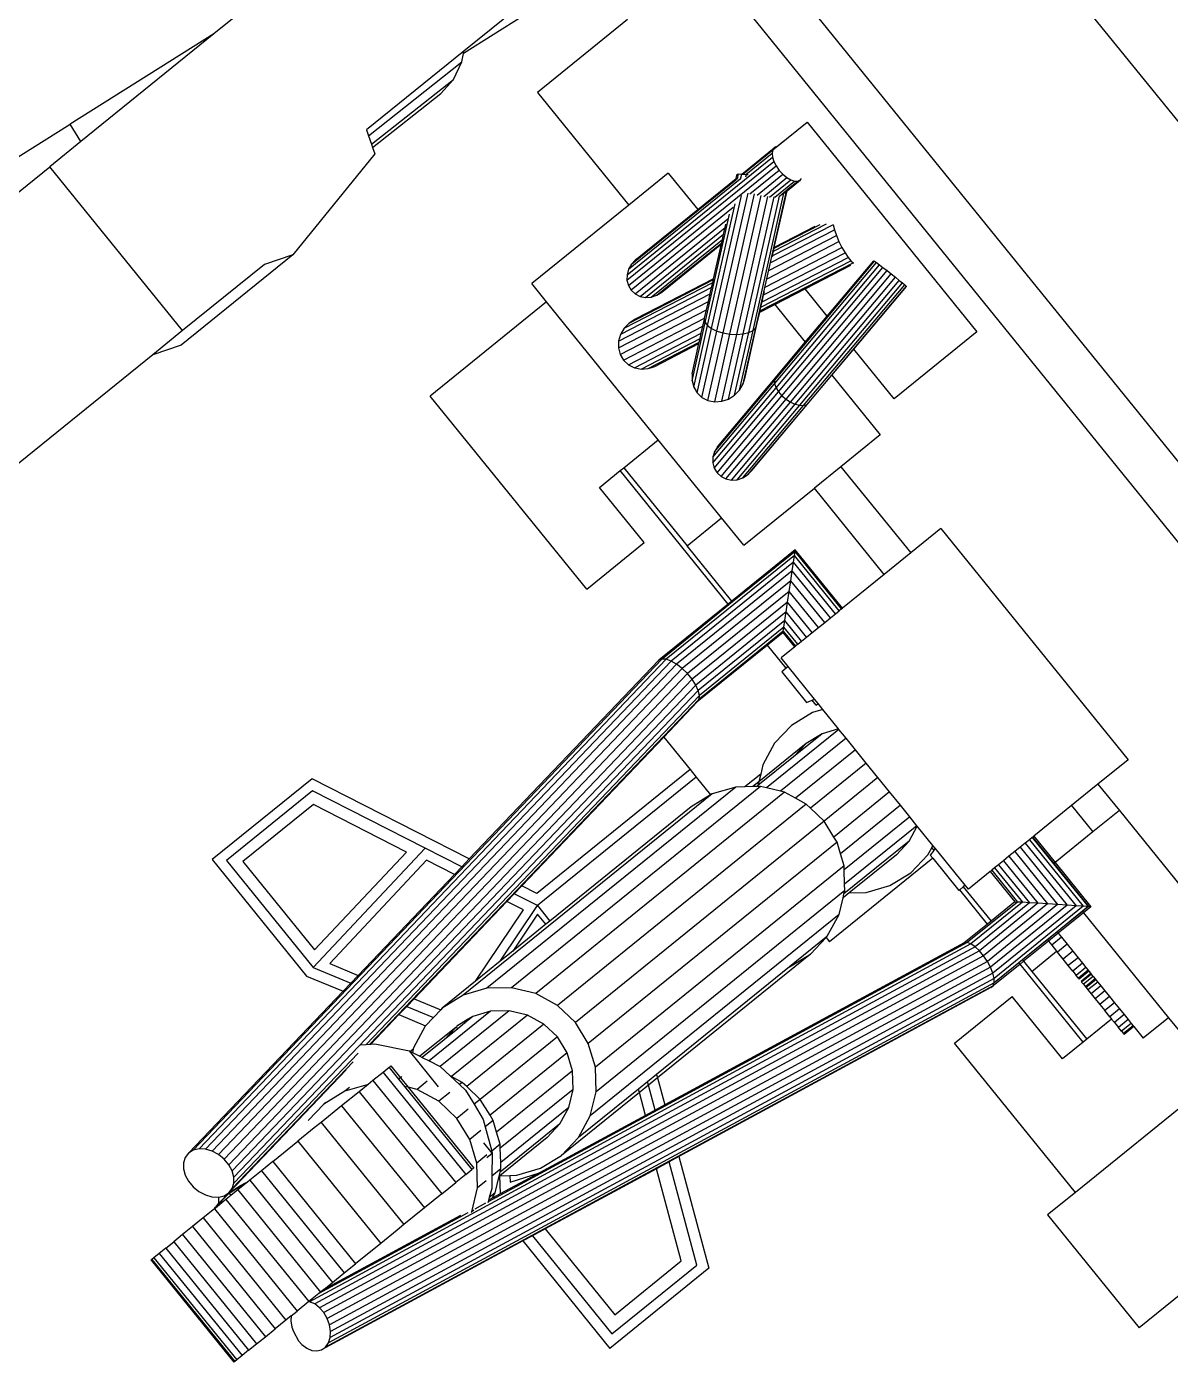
# Model space of a CAD drawing. Header units: inches. Extents: x -625442 to 34963, y -27993 to 66986.
# Drawn here: x -456502.72 to -456489.77, y 27907.78 to 27922.92 of the extents above; entities that cross this region are included whole.
import ezdxf

# ---------------------------------------------------------------- set-up
doc = ezdxf.new("R2010")
doc.units = ezdxf.units.IN
doc.header["$LTSCALE"] = 0.5
doc.header["$MEASUREMENT"] = 0
doc.layers.add('P-FURNITURE', color=201, linetype='Continuous')

# ---------------------------------------------------------------- blocks, each defined once
blk = doc.blocks.new('John Deere pl')
for p, q in [((6.73437, 2.55103), (6.73437, 1.89724)), ((6.83112, 1.89724), (6.83112, 2.55103)), ((6.85402, 1.89724), (6.85402, 2.55103)), ((6.95077, 2.5015), (7.09082, 2.5015)), ((7.09082, 2.43591), (7.09082, 2.5015)), ((6.95077, 2.43591), (7.07467, 2.43591)), ((7.07467, 2.43591), (7.07467, 2.34922)), ((7.07467, 2.43591), (7.09082, 2.43591)), ((6.95077, 2.31442), (6.95077, 2.41332)), ((6.99237, 2.4011), (6.99237, 2.41332)), ((6.99237, 2.4011), (7.00708, 2.4011)), ((6.99237, 2.34005), (6.99237, 2.4011)), ((7.00708, 2.39429), (7.00708, 2.4011)), ((7.00708, 2.39381), (7.00708, 2.39429)), ((7.00708, 2.39429), (7.01274, 2.39429)), ((7.00708, 2.39243), (7.00708, 2.39381)), ((7.00708, 2.39381), (7.01274, 2.39381)), ((7.01274, 2.39381), (7.01274, 2.39429)), ((7.01274, 2.39243), (7.01274, 2.39381)), ((7.00708, 2.39243), (7.01274, 2.39243)), ((7.00708, 2.39023), (7.00708, 2.39243)), ((7.00708, 2.39023), (7.01274, 2.39023)), ((7.00708, 2.38736), (7.00708, 2.39023)), ((7.01274, 2.39243), (7.01274, 2.39023)), ((7.01274, 2.38736), (7.01274, 2.39023)), ((7.00708, 2.38736), (7.01274, 2.38736)), ((7.00708, 2.38402), (7.00708, 2.38736)), ((7.00708, 2.38043), (7.00708, 2.38402)), ((7.00708, 2.38402), (7.01274, 2.38402)), ((7.01274, 2.38532), (7.01274, 2.38736)), ((7.01274, 2.38532), (7.02715, 2.38532)), ((7.01274, 2.38402), (7.01274, 2.38532)), ((7.01274, 2.38402), (7.01274, 2.38043)), ((7.02715, 2.34596), (7.02715, 2.38532)), ((7.02715, 2.38532), (7.02923, 2.38532)), ((7.02923, 2.38532), (7.04126, 2.38532)), ((7.02923, 2.38532), (7.02923, 2.34008)), ((7.04126, 2.38532), (7.04126, 2.34922)), ((7.00708, 2.37685), (7.00708, 2.38043)), ((7.00708, 2.38043), (7.01274, 2.38043)), ((7.00708, 2.37351), (7.00708, 2.37685)), ((7.00708, 2.37685), (7.01274, 2.37685)), ((7.01274, 2.37685), (7.01274, 2.38043)), ((7.01274, 2.37351), (7.01274, 2.37685)), ((7.00708, 2.37064), (7.00708, 2.37351)), ((7.00708, 2.37351), (7.01274, 2.37351)), ((7.00708, 2.36843), (7.00708, 2.37064)), ((7.00708, 2.37064), (7.01274, 2.37064)), ((7.01274, 2.37064), (7.01274, 2.37351)), ((7.01274, 2.36843), (7.01274, 2.37064)), ((7.00708, 2.36705), (7.00708, 2.36843)), ((7.00708, 2.36843), (7.01274, 2.36843)), ((7.00708, 2.36705), (7.01274, 2.36705)), ((7.00708, 2.36658), (7.00708, 2.36705)), ((7.00708, 2.36658), (7.01274, 2.36658)), ((7.00708, 2.36511), (7.00708, 2.36658)), ((7.00708, 2.36511), (7.01274, 2.36511)), ((7.00708, 2.36511), (7.00708, 2.36386)), ((7.00708, 2.36386), (7.01274, 2.36386)), ((7.00708, 2.36343), (7.00708, 2.36386)), ((7.01274, 2.36705), (7.01274, 2.36843)), ((7.01274, 2.36658), (7.01274, 2.36705)), ((7.01274, 2.36511), (7.01274, 2.36658)), ((7.01274, 2.36386), (7.01274, 2.36511)), ((7.01274, 2.36343), (7.01274, 2.36386)), ((7.00708, 2.36209), (7.00708, 2.36343)), ((7.00708, 2.36343), (7.01274, 2.36343)), ((7.00708, 2.36209), (7.01274, 2.36209)), ((7.00708, 2.36156), (7.00708, 2.36209)), ((7.00708, 2.36156), (7.01274, 2.36156)), ((7.00708, 2.36), (7.00708, 2.36156)), ((7.00708, 2.36), (7.01274, 2.36)), ((7.00708, 2.35752), (7.00708, 2.36)), ((7.00708, 2.35752), (7.01274, 2.35752)), ((7.00708, 2.35429), (7.00708, 2.35752)), ((7.01274, 2.36156), (7.01274, 2.36209)), ((7.01274, 2.36156), (7.01274, 2.36)), ((7.01274, 2.35752), (7.01274, 2.36)), ((7.01274, 2.35752), (7.01274, 2.35429)), ((7.20361, 2.31068), (7.2248, 2.3584)), ((7.2248, 2.3584), (7.28221, 2.3584)), ((7.28221, 2.29601), (7.28221, 2.3584)), ((7.00708, 2.35429), (7.01274, 2.35429)), ((7.00708, 2.35052), (7.00708, 2.35429)), ((7.01274, 2.35429), (7.01274, 2.35052)), ((7.22805, 2.35394), (7.20844, 2.30978)), ((7.27737, 2.35394), (7.22805, 2.35394)), ((7.27737, 2.29691), (7.27737, 2.35394)), ((7.00708, 2.35052), (7.01274, 2.35052)), ((7.00708, 2.34648), (7.00708, 2.35052)), ((7.00708, 2.34648), (7.01274, 2.34648)), ((7.00708, 2.34244), (7.00708, 2.34648)), ((7.01274, 2.35052), (7.01274, 2.34648)), ((7.01274, 2.34596), (7.01274, 2.34648)), ((7.02715, 2.34596), (7.01274, 2.34596)), ((7.01274, 2.34244), (7.01274, 2.34596)), ((7.02715, 2.34008), (7.02715, 2.34596)), ((7.07467, 2.34922), (7.04126, 2.34922)), ((7.23238, 2.34801), (7.21488, 2.30858)), ((7.27092, 2.34801), (7.23238, 2.34801)), ((7.27092, 2.29812), (7.27092, 2.34801)), ((6.98801, 2.34008), (6.98804, 2.34005)), ((6.98801, 2.31442), (6.98804, 2.34005)), ((6.98804, 2.34005), (6.98884, 2.33931)), ((6.98804, 2.34005), (6.99237, 2.34005)), ((6.99237, 2.34005), (7.00708, 2.34008)), ((6.99237, 2.33931), (6.99237, 2.34005)), ((7.00708, 2.34244), (7.01274, 2.34244)), ((7.00708, 2.34008), (7.00708, 2.34244)), ((7.00708, 2.34008), (7.01274, 2.34008)), ((7.00708, 2.33931), (7.00708, 2.34008)), ((7.01274, 2.34008), (7.01274, 2.34244)), ((7.01274, 2.34008), (7.02715, 2.34008)), ((7.01274, 2.33931), (7.01274, 2.34008)), ((7.02715, 2.34008), (7.02923, 2.34008)), ((7.02715, 2.33931), (7.02715, 2.34008)), ((7.02923, 2.34008), (7.04487, 2.34005)), ((7.02923, 2.34008), (7.02923, 2.33931)), ((7.04487, 2.34005), (7.04373, 2.33931)), ((7.0461, 2.34008), (7.04487, 2.34005)), ((7.04487, 2.34005), (7.38156, 2.27721)), ((7.0461, 2.34008), (7.20361, 2.31068)), ((6.98893, 2.33923), (6.98884, 2.33931)), ((6.98884, 2.31442), (6.98884, 2.33931)), ((6.98884, 2.33931), (6.99237, 2.33931)), ((6.98893, 2.33923), (6.99062, 2.33767)), ((6.98893, 2.33923), (6.99237, 2.33923)), ((6.98893, 2.31442), (6.98893, 2.33923)), ((6.99062, 2.33767), (6.993, 2.33549)), ((6.99062, 2.33767), (7.04239, 2.33767)), ((6.99062, 2.29908), (6.99062, 2.33767)), ((6.99237, 2.33923), (6.99237, 2.33931)), ((6.99237, 2.33931), (7.00708, 2.33931)), ((6.99237, 2.33923), (7.00708, 2.33923)), ((6.993, 2.33549), (7.04132, 2.33549)), ((6.993, 2.33549), (6.9959, 2.33282)), ((6.993, 2.29908), (6.993, 2.33549)), ((7.00708, 2.33923), (7.00708, 2.33931)), ((7.00708, 2.33931), (7.01274, 2.33931)), ((7.00708, 2.33923), (7.01274, 2.33923)), ((7.01274, 2.33923), (7.01274, 2.33931)), ((7.01274, 2.33931), (7.02715, 2.33931)), ((7.01274, 2.33923), (7.02715, 2.33923)), ((7.02715, 2.33923), (7.02715, 2.33931)), ((7.02715, 2.33931), (7.02923, 2.33931)), ((7.02715, 2.33923), (7.02923, 2.33923)), ((7.02923, 2.33931), (7.02923, 2.33923)), ((7.02923, 2.33931), (7.04373, 2.33931)), ((7.02923, 2.33923), (7.0436, 2.33923)), ((7.04132, 2.33549), (7.04047, 2.33282)), ((7.04239, 2.33767), (7.04132, 2.33549)), ((7.04132, 2.33549), (7.37536, 2.27314)), ((7.0436, 2.33923), (7.04239, 2.33767)), ((7.04239, 2.33767), (7.37723, 2.27518)), ((7.04373, 2.33931), (7.0436, 2.33923)), ((7.0436, 2.33923), (7.37934, 2.27657)), ((6.9959, 2.33282), (7.04047, 2.33282)), ((6.9959, 2.29908), (6.9959, 2.33282)), ((6.9959, 2.33282), (6.99912, 2.32985)), ((6.99912, 2.32985), (7.00245, 2.32679)), ((6.99912, 2.32985), (7.03988, 2.32985)), ((6.99912, 2.29908), (6.99912, 2.32985)), ((7.03988, 2.32985), (7.0396, 2.32679)), ((7.04047, 2.33282), (7.03988, 2.32985)), ((7.03988, 2.32985), (7.37283, 2.26771)), ((7.04047, 2.33282), (7.37386, 2.27059)), ((7.00245, 2.29908), (7.00245, 2.32679)), ((7.00245, 2.32679), (7.00566, 2.32384)), ((7.00245, 2.32679), (7.0396, 2.32679)), ((7.00566, 2.29908), (7.00566, 2.32384)), ((7.00566, 2.32384), (7.00853, 2.3212)), ((7.00566, 2.32384), (7.03965, 2.32384)), ((7.0396, 2.32679), (7.03965, 2.32384)), ((7.0396, 2.32679), (7.37235, 2.26468)), ((7.03965, 2.32384), (7.04003, 2.3212)), ((7.03965, 2.32384), (7.37244, 2.26172)), ((7.00853, 2.29908), (7.00853, 2.3212)), ((7.00853, 2.3212), (7.01086, 2.31905)), ((7.00853, 2.3212), (7.04003, 2.3212)), ((7.01086, 2.29908), (7.01086, 2.31905)), ((7.01086, 2.31905), (7.0125, 2.31754)), ((7.01086, 2.31905), (7.04071, 2.31905)), ((7.0125, 2.31754), (7.04164, 2.31754)), ((7.0125, 2.29908), (7.0125, 2.31754)), ((7.01334, 2.31678), (7.0125, 2.31754)), ((7.01331, 2.29908), (7.01334, 2.31678)), ((7.01334, 2.29908), (7.01334, 2.31678)), ((7.01334, 2.31678), (7.02715, 2.31678)), ((7.02715, 2.29683), (7.02715, 2.31678)), ((7.02715, 2.31678), (7.02923, 2.31678)), ((7.02923, 2.31678), (7.02923, 2.29683)), ((7.02923, 2.31678), (7.04276, 2.31678)), ((7.04003, 2.3212), (7.3731, 2.25903)), ((7.04003, 2.3212), (7.04071, 2.31905)), ((7.04071, 2.31905), (7.04164, 2.31754)), ((7.04071, 2.31905), (7.37428, 2.25679)), ((7.04164, 2.31754), (7.28329, 2.27244)), ((7.04164, 2.31754), (7.04276, 2.31678)), ((7.04276, 2.31678), (7.1938, 2.28858)), ((6.95077, 2.31442), (6.96611, 2.31442)), ((6.95077, 2.29908), (6.95077, 2.31442)), ((6.96611, 2.29908), (6.96611, 2.31442)), ((6.96611, 2.31442), (6.98801, 2.31442)), ((6.98804, 2.29908), (6.98801, 2.31442)), ((6.98801, 2.29908), (6.98801, 2.31442)), ((6.98801, 2.31442), (6.98884, 2.31442)), ((6.98884, 2.29908), (6.98884, 2.31442)), ((6.98884, 2.31442), (6.98893, 2.31442)), ((6.98893, 2.29908), (6.98893, 2.31442)), ((7.20361, 2.31068), (7.20844, 2.30978)), ((7.20844, 2.30978), (7.21488, 2.30858)), ((7.21488, 2.30858), (7.27092, 2.29812)), ((6.93325, 2.16478), (6.93325, 2.29908)), ((6.93325, 2.29908), (6.95077, 2.29908)), ((6.95077, 2.29908), (6.96611, 2.29908)), ((6.96611, 2.29908), (6.98801, 2.29908)), ((6.98804, 2.29908), (6.98801, 2.29908)), ((6.98884, 2.29908), (6.98804, 2.29908)), ((6.98893, 2.29908), (6.98884, 2.29908)), ((6.98893, 2.29908), (6.99062, 2.29908)), ((6.99062, 2.29908), (6.993, 2.29908)), ((6.993, 2.29908), (6.9959, 2.29908)), ((6.9959, 2.29908), (6.99912, 2.29908)), ((6.99912, 2.29908), (7.00245, 2.29908)), ((7.00245, 2.29908), (7.00566, 2.29908)), ((7.00566, 2.29908), (7.00853, 2.29908)), ((7.00853, 2.29908), (7.01086, 2.29908)), ((7.01086, 2.29908), (7.0125, 2.29908)), ((7.01331, 2.29908), (7.0125, 2.29908)), ((7.01334, 2.29908), (7.01331, 2.29908)), ((7.01334, 2.29908), (7.02604, 2.29908)), ((7.02604, 2.29908), (7.02604, 2.29683)), ((7.27092, 2.29812), (7.27737, 2.29691)), ((7.02604, 2.29683), (7.02715, 2.29683)), ((7.02604, 2.29683), (7.02604, 2.27536)), ((7.02715, 2.29683), (7.02923, 2.29683)), ((7.02923, 2.29683), (7.02972, 2.29683)), ((7.02972, 2.27819), (7.02972, 2.29683)), ((7.27737, 2.29691), (7.28221, 2.29601)), ((7.28221, 2.29601), (7.38372, 2.27706)), ((7.18867, 2.27703), (7.1938, 2.28858)), ((7.1938, 2.28858), (7.19863, 2.28768)), ((7.19863, 2.28768), (7.1939, 2.27703)), ((7.19863, 2.28768), (7.20352, 2.28677)), ((7.20352, 2.28677), (7.19919, 2.27703)), ((7.20352, 2.28677), (7.25707, 2.27678)), ((7.02604, 2.27536), (7.02715, 2.27566)), ((7.02604, 2.27536), (7.02604, 2.27372)), ((7.02715, 2.27418), (7.02604, 2.27372)), ((7.02604, 2.27372), (7.02604, 2.26249)), ((7.02715, 2.27566), (7.02972, 2.27635)), ((7.02715, 2.27418), (7.02715, 2.27566)), ((7.03048, 2.27557), (7.02715, 2.27418)), ((7.02972, 2.27635), (7.02972, 2.27819)), ((7.02972, 2.27819), (7.08965, 2.27819)), ((7.04151, 2.27703), (7.03048, 2.27557)), ((7.05254, 2.27557), (7.04151, 2.27703)), ((7.06281, 2.27129), (7.05254, 2.27557)), ((7.08888, 2.27557), (7.0786, 2.27129)), ((7.08965, 2.27567), (7.08888, 2.27557)), ((7.08888, 2.27557), (7.08965, 2.27557)), ((7.08965, 2.27567), (7.08965, 2.27819)), ((7.09991, 2.27703), (7.08965, 2.27567)), ((7.08965, 2.27557), (7.08965, 2.27567)), ((7.08965, 2.27557), (7.11094, 2.27557)), ((7.11094, 2.27557), (7.09991, 2.27703)), ((7.09991, 2.27703), (7.18867, 2.27703)), ((7.11094, 2.27557), (7.18802, 2.27557)), ((7.18802, 2.27557), (7.18867, 2.27703)), ((7.18802, 2.27557), (7.19326, 2.27557)), ((7.18867, 2.27703), (7.1939, 2.27703)), ((7.1939, 2.27703), (7.19326, 2.27557)), ((7.19326, 2.27557), (7.19854, 2.27557)), ((7.1939, 2.27703), (7.19919, 2.27703)), ((7.19919, 2.27703), (7.19854, 2.27557)), ((7.19854, 2.27557), (7.2333, 2.27557)), ((7.19919, 2.27703), (7.24433, 2.27703)), ((7.2333, 2.27557), (7.22302, 2.27129)), ((7.24433, 2.27703), (7.2333, 2.27557)), ((7.25536, 2.27557), (7.24433, 2.27703)), ((7.26563, 2.27129), (7.25536, 2.27557)), ((7.26992, 2.27179), (7.25707, 2.27678)), ((7.25707, 2.27678), (7.27684, 2.27308)), ((7.37536, 2.27314), (7.37386, 2.27059)), ((7.37723, 2.27518), (7.37536, 2.27314)), ((7.37934, 2.27657), (7.37723, 2.27518)), ((7.38156, 2.27721), (7.37934, 2.27657)), ((7.38372, 2.27706), (7.38156, 2.27721)), ((7.38567, 2.27614), (7.38372, 2.27706)), ((7.3873, 2.2745), (7.38567, 2.27614)), ((7.38849, 2.27226), (7.3873, 2.2745)), ((7.06897, 2.26656), (7.06281, 2.27129)), ((7.0786, 2.27129), (7.07245, 2.26656)), ((7.0786, 2.27129), (7.22302, 2.27129)), ((7.22302, 2.27129), (7.2142, 2.2645)), ((7.26812, 2.26938), (7.26563, 2.27129)), ((7.26812, 2.26938), (7.26992, 2.27179)), ((7.27179, 2.26656), (7.26812, 2.26938)), ((7.27195, 2.26656), (7.27684, 2.27308)), ((7.27825, 2.27129), (7.2721, 2.26656)), ((7.27461, 2.2645), (7.27815, 2.26878)), ((7.27684, 2.27308), (7.28079, 2.27235)), ((7.27815, 2.26878), (7.28168, 2.27129)), ((7.28079, 2.27235), (7.27825, 2.27129)), ((7.27825, 2.27129), (7.28168, 2.27129)), ((7.28079, 2.27235), (7.28267, 2.272)), ((7.28168, 2.27129), (7.28267, 2.272)), ((7.28267, 2.272), (7.28329, 2.27244)), ((7.29183, 2.27129), (7.28301, 2.2645)), ((7.28329, 2.27244), (7.28366, 2.2727)), ((7.28458, 2.2722), (7.28998, 2.27119)), ((7.29072, 2.27129), (7.29183, 2.27129)), ((7.29217, 2.27144), (7.29183, 2.27129)), ((7.29357, 2.27052), (7.36873, 2.25649)), ((7.2968, 2.26936), (7.32323, 2.26443)), ((7.37283, 2.26771), (7.37235, 2.26468)), ((7.37386, 2.27059), (7.37283, 2.26771)), ((7.38843, 2.26269), (7.38921, 2.26736)), ((7.38914, 2.26957), (7.38849, 2.27226)), ((7.38921, 2.26736), (7.38914, 2.26957)), ((7.03318, 2.26545), (7.02604, 2.26249)), ((7.02604, 2.26249), (7.02604, 2.26223)), ((7.02604, 2.26223), (7.06804, 2.26223)), ((7.02604, 2.26223), (7.02604, 2.25709)), ((7.04151, 2.26656), (7.03318, 2.26545)), ((7.03318, 2.26545), (7.07102, 2.26545)), ((7.04151, 2.26656), (7.06897, 2.26656)), ((7.06804, 2.26223), (7.06412, 2.25709)), ((7.06978, 2.2645), (7.06804, 2.26223)), ((7.06897, 2.26656), (7.07245, 2.26656)), ((7.07102, 2.26545), (7.06978, 2.2645)), ((7.06978, 2.2645), (7.2142, 2.2645)), ((7.07245, 2.26656), (7.07102, 2.26545)), ((7.2142, 2.2645), (7.20742, 2.25564)), ((7.22824, 2.26223), (7.22157, 2.25709)), ((7.236, 2.26545), (7.22824, 2.26223)), ((7.22824, 2.26223), (7.26769, 2.26223)), ((7.24433, 2.26656), (7.236, 2.26545)), ((7.236, 2.26545), (7.27067, 2.26545)), ((7.24433, 2.26656), (7.27179, 2.26656)), ((7.26769, 2.26223), (7.26377, 2.25709)), ((7.26943, 2.2645), (7.26769, 2.26223)), ((7.26799, 2.25649), (7.27461, 2.2645)), ((7.27067, 2.26545), (7.26943, 2.2645)), ((7.26943, 2.2645), (7.27461, 2.2645)), ((7.2721, 2.26656), (7.27067, 2.26545)), ((7.27179, 2.26656), (7.27195, 2.26656)), ((7.27195, 2.26656), (7.2721, 2.26656)), ((7.28301, 2.2645), (7.27624, 2.25564)), ((7.27798, 2.2645), (7.28301, 2.2645)), ((7.32323, 2.26443), (7.36575, 2.25649)), ((7.37235, 2.26468), (7.37244, 2.26172)), ((7.37244, 2.26172), (7.3731, 2.25903)), ((7.38772, 2.2607), (7.38843, 2.26269)), ((7.02604, 2.25709), (7.06412, 2.25709)), ((7.02604, 2.25709), (7.02604, 2.2504)), ((7.063, 2.25564), (7.06084, 2.2504)), ((7.06412, 2.25709), (7.063, 2.25564)), ((7.063, 2.25564), (7.20742, 2.25564)), ((7.20742, 2.25564), (7.20317, 2.24532)), ((7.22157, 2.25709), (7.21646, 2.2504)), ((7.22157, 2.25709), (7.26377, 2.25709)), ((7.26266, 2.25564), (7.2605, 2.2504)), ((7.26377, 2.25709), (7.26266, 2.25564)), ((7.26266, 2.25564), (7.26761, 2.25564)), ((7.26301, 2.24532), (7.26761, 2.25564)), ((7.26761, 2.25564), (7.26799, 2.25649)), ((7.26799, 2.25649), (7.26799, 2.25053)), ((7.2711, 2.25649), (7.26799, 2.25649)), ((7.27036, 2.25564), (7.27624, 2.25564)), ((7.27624, 2.25564), (7.27198, 2.24532)), ((7.27875, 2.25649), (7.27983, 2.25649)), ((7.27875, 2.20957), (7.27875, 2.25649)), ((7.27983, 2.20815), (7.27983, 2.25649)), ((7.28335, 2.25649), (7.27983, 2.25649)), ((7.28335, 2.19716), (7.28335, 2.25649)), ((7.28335, 2.25649), (7.2892, 2.25649)), ((7.2892, 2.19716), (7.2892, 2.25649)), ((7.29727, 2.25649), (7.2892, 2.25649)), ((7.29727, 2.25649), (7.30738, 2.25649)), ((7.29727, 2.19716), (7.29727, 2.25649)), ((7.30738, 2.25649), (7.31929, 2.25649)), ((7.30738, 2.19716), (7.30738, 2.25649)), ((7.31929, 2.19716), (7.31929, 2.25649)), ((7.31929, 2.25649), (7.32323, 2.25649)), ((7.32323, 2.25649), (7.33273, 2.25649)), ((7.33273, 2.19716), (7.33273, 2.25649)), ((7.33273, 2.25649), (7.3474, 2.25649)), ((7.3474, 2.19716), (7.3474, 2.25649)), ((7.35397, 2.25649), (7.3474, 2.25649)), ((7.35397, 2.19716), (7.35397, 2.25649)), ((7.36075, 2.25649), (7.35397, 2.25649)), ((7.36075, 2.19716), (7.36075, 2.25649)), ((7.36575, 2.25649), (7.36075, 2.25649)), ((7.36575, 2.25649), (7.36764, 2.25649)), ((7.36764, 2.19716), (7.36764, 2.25649)), ((7.36764, 2.25649), (7.36873, 2.25649)), ((7.36873, 2.25649), (7.37452, 2.25649)), ((7.3731, 2.25903), (7.37428, 2.25679)), ((7.37428, 2.25679), (7.37452, 2.25649)), ((7.37452, 2.19716), (7.37452, 2.25649)), ((7.37452, 2.25649), (7.38128, 2.25649)), ((7.38128, 2.19716), (7.38128, 2.25649)), ((7.3847, 2.25649), (7.38128, 2.25649)), ((7.3847, 2.25649), (7.38622, 2.25815)), ((7.3847, 2.25649), (7.38779, 2.25649)), ((7.38622, 2.25815), (7.38772, 2.2607)), ((7.38779, 2.19716), (7.38779, 2.25649)), ((7.38779, 2.25649), (7.39396, 2.25649)), ((7.39396, 2.19716), (7.39396, 2.25649)), ((7.39969, 2.25649), (7.39396, 2.25649)), ((7.39969, 2.19716), (7.39969, 2.25649)), ((7.40487, 2.25649), (7.39969, 2.25649)), ((7.40487, 2.19716), (7.40487, 2.25649)), ((7.40942, 2.25649), (7.40487, 2.25649)), ((7.40942, 2.19716), (7.40942, 2.25649)), ((7.40942, 2.25649), (7.41326, 2.25649)), ((7.41326, 2.19716), (7.41326, 2.25649)), ((7.41326, 2.25649), (7.41633, 2.25649)), ((7.41633, 2.19716), (7.41633, 2.25649)), ((7.41633, 2.25649), (7.41752, 2.25649)), ((7.41752, 2.19716), (7.41752, 2.25649)), ((7.41752, 2.25649), (7.41794, 2.25649)), ((7.41806, 2.25649), (7.41794, 2.25649)), ((7.41794, 2.19716), (7.41794, 2.25649)), ((7.41806, 2.19716), (7.41806, 2.25649)), ((7.02604, 2.2504), (7.06084, 2.2504)), ((7.02604, 2.2504), (7.02604, 2.24261)), ((7.06084, 2.2504), (7.05875, 2.24532)), ((7.21646, 2.2504), (7.21324, 2.24261)), ((7.21646, 2.2504), (7.2605, 2.2504)), ((7.2605, 2.2504), (7.2584, 2.24532)), ((7.05875, 2.24532), (7.05839, 2.24261)), ((7.05875, 2.24532), (7.20317, 2.24532)), ((7.20317, 2.24532), (7.20171, 2.23425)), ((7.2584, 2.24532), (7.25804, 2.24261)), ((7.2584, 2.24532), (7.26301, 2.24532)), ((7.26161, 2.24218), (7.26301, 2.24532)), ((7.26557, 2.24532), (7.27198, 2.24532)), ((7.27198, 2.24532), (7.27053, 2.23425)), ((7.02604, 2.24261), (7.05839, 2.24261)), ((7.02604, 2.24261), (7.02604, 2.23425)), ((7.05839, 2.24261), (7.05729, 2.23425)), ((7.21324, 2.24261), (7.21214, 2.23425)), ((7.21324, 2.24261), (7.25804, 2.24261)), ((7.25804, 2.24261), (7.25695, 2.23425)), ((7.26048, 2.23425), (7.26161, 2.24218)), ((7.02604, 2.23425), (7.05729, 2.23425)), ((7.02604, 2.23425), (7.02604, 2.22589)), ((7.05729, 2.23425), (7.20171, 2.23425)), ((7.05729, 2.23425), (7.05839, 2.22589)), ((7.20171, 2.23425), (7.20317, 2.22318)), ((7.21214, 2.23425), (7.21324, 2.22589)), ((7.21214, 2.23425), (7.25695, 2.23425)), ((7.25695, 2.23425), (7.26048, 2.23425)), ((7.25695, 2.23425), (7.25804, 2.22589)), ((7.25943, 2.22682), (7.26048, 2.23425)), ((7.26394, 2.23425), (7.27053, 2.23425)), ((7.27053, 2.23425), (7.27198, 2.22318)), ((7.02604, 2.22589), (7.05839, 2.22589)), ((7.02604, 2.22589), (7.02604, 2.21809)), ((7.05839, 2.22589), (7.05875, 2.22318)), ((7.21324, 2.22589), (7.21646, 2.21809)), ((7.21324, 2.22589), (7.25804, 2.22589)), ((7.25804, 2.22589), (7.2584, 2.22318)), ((7.25995, 2.22318), (7.25943, 2.22682)), ((7.05875, 2.22318), (7.20317, 2.22318)), ((7.05875, 2.22318), (7.06084, 2.21809)), ((7.20317, 2.22318), (7.20742, 2.21286)), ((7.2584, 2.22318), (7.25995, 2.22318)), ((7.2584, 2.22318), (7.2605, 2.21809)), ((7.26076, 2.21746), (7.25995, 2.22318)), ((7.26557, 2.22318), (7.27198, 2.22318)), ((7.27198, 2.22318), (7.27624, 2.21286)), ((7.02604, 2.21809), (7.06084, 2.21809)), ((7.02604, 2.21809), (7.02604, 2.2114)), ((7.06084, 2.21809), (7.063, 2.21286)), ((7.063, 2.21286), (7.20742, 2.21286)), ((7.063, 2.21286), (7.06412, 2.2114)), ((7.20742, 2.21286), (7.2142, 2.204)), ((7.21646, 2.21809), (7.22157, 2.2114)), ((7.21646, 2.21809), (7.2605, 2.21809)), ((7.2605, 2.21809), (7.26076, 2.21746)), ((7.26161, 2.21147), (7.26076, 2.21746)), ((7.26799, 2.21797), (7.26799, 2.19716)), ((7.27036, 2.21286), (7.27624, 2.21286)), ((7.27624, 2.21286), (7.27875, 2.20957)), ((7.02604, 2.2114), (7.06412, 2.2114)), ((7.02604, 2.2114), (7.02604, 2.20627)), ((7.06412, 2.2114), (7.06804, 2.20627)), ((7.22157, 2.2114), (7.22824, 2.20627)), ((7.22157, 2.2114), (7.26164, 2.2114)), ((7.26164, 2.2114), (7.26161, 2.21147)), ((7.26393, 2.20627), (7.26164, 2.2114)), ((7.27875, 2.20957), (7.27983, 2.20815)), ((7.27875, 2.204), (7.27875, 2.20957)), ((7.27983, 2.204), (7.27983, 2.20815)), ((7.02604, 2.20627), (7.06804, 2.20627)), ((7.02604, 2.20627), (7.02604, 2.20601)), ((7.02604, 2.20601), (7.03318, 2.20304)), ((7.02604, 2.20601), (7.02604, 2.19477)), ((7.03318, 2.20304), (7.04984, 2.20304)), ((7.03318, 2.20304), (7.04151, 2.20194)), ((7.04151, 2.20194), (7.04984, 2.20304)), ((7.04151, 2.20194), (7.06897, 2.20194)), ((7.04984, 2.20304), (7.0704, 2.20304)), ((7.06613, 2.19975), (7.06897, 2.20194)), ((7.06804, 2.20627), (7.06978, 2.204)), ((7.06897, 2.20194), (7.0704, 2.20304)), ((7.06897, 2.20194), (7.07245, 2.20194)), ((7.06978, 2.204), (7.2142, 2.204)), ((7.06978, 2.204), (7.07102, 2.20304)), ((7.0704, 2.20304), (7.07102, 2.20304)), ((7.07102, 2.20304), (7.07245, 2.20194)), ((7.07245, 2.20194), (7.07529, 2.19975)), ((7.2142, 2.204), (7.22302, 2.1972)), ((7.22824, 2.20627), (7.236, 2.20304)), ((7.22824, 2.20627), (7.26393, 2.20627)), ((7.236, 2.20304), (7.24071, 2.20304)), ((7.236, 2.20304), (7.2393, 2.2026)), ((7.2393, 2.2026), (7.24071, 2.20304)), ((7.2393, 2.2026), (7.24433, 2.20194)), ((7.24071, 2.20304), (7.24477, 2.20304)), ((7.24433, 2.20194), (7.24462, 2.20198)), ((7.24483, 2.20204), (7.24462, 2.20198)), ((7.24462, 2.20198), (7.24484, 2.20201)), ((7.24483, 2.20204), (7.24477, 2.20304)), ((7.24477, 2.20304), (7.25266, 2.20304)), ((7.24483, 2.20204), (7.24511, 2.20204)), ((7.24484, 2.20201), (7.24483, 2.20204)), ((7.24484, 2.20201), (7.24511, 2.20204)), ((7.24511, 2.20204), (7.25266, 2.20304)), ((7.24511, 2.20204), (7.26586, 2.20194)), ((7.25266, 2.20304), (7.26537, 2.20304)), ((7.26537, 2.20304), (7.26393, 2.20627)), ((7.26586, 2.20194), (7.26537, 2.20304)), ((7.26737, 2.19854), (7.26586, 2.20194)), ((7.27798, 2.204), (7.27875, 2.204)), ((7.27875, 2.204), (7.27983, 2.204)), ((7.27875, 2.19716), (7.27875, 2.204)), ((7.27983, 2.19716), (7.27983, 2.204)), ((7.02604, 2.19477), (7.03048, 2.19293)), ((7.02604, 2.19477), (7.02604, 2.19129)), ((7.05254, 2.19293), (7.06281, 2.1972)), ((7.06281, 2.1972), (7.06613, 2.19975)), ((7.06613, 2.19975), (7.07529, 2.19975)), ((7.07529, 2.19975), (7.0786, 2.1972)), ((7.0786, 2.1972), (7.22302, 2.1972)), ((7.0786, 2.1972), (7.08888, 2.19293)), ((7.22302, 2.1972), (7.2333, 2.19293)), ((7.25536, 2.19293), (7.26563, 2.1972)), ((7.26563, 2.1972), (7.26613, 2.19758)), ((7.26613, 2.19758), (7.26737, 2.19854)), ((7.26613, 2.19758), (7.2678, 2.19758)), ((7.2678, 2.19758), (7.26737, 2.19854)), ((7.26799, 2.19716), (7.2678, 2.19758)), ((7.27815, 2.18487), (7.26799, 2.19716)), ((7.27983, 2.19716), (7.27875, 2.19716)), ((7.27983, 2.19716), (7.28335, 2.19716)), ((7.28335, 2.19716), (7.2892, 2.19716)), ((7.2892, 2.19716), (7.29194, 2.19716)), ((7.2909, 2.18498), (7.3693, 2.1951)), ((7.29194, 2.19716), (7.30211, 2.19293)), ((7.29194, 2.19716), (7.29727, 2.19716)), ((7.29549, 2.18582), (7.37168, 2.19566)), ((7.29727, 2.19716), (7.30738, 2.19716)), ((7.30738, 2.19716), (7.31929, 2.19716)), ((7.31929, 2.19716), (7.32323, 2.19716)), ((7.32323, 2.19716), (7.33273, 2.19716)), ((7.3474, 2.19716), (7.33273, 2.19716)), ((7.3474, 2.19716), (7.35397, 2.19716)), ((7.35397, 2.19716), (7.36075, 2.19716)), ((7.36075, 2.19716), (7.362, 2.19716)), ((7.36292, 2.19683), (7.362, 2.19716)), ((7.362, 2.19716), (7.36266, 2.19716)), ((7.36292, 2.19683), (7.36266, 2.19716)), ((7.36266, 2.19716), (7.36764, 2.19716)), ((7.36549, 2.19632), (7.36292, 2.19683)), ((7.37168, 2.19589), (7.36292, 2.19683)), ((7.37168, 2.19566), (7.36549, 2.19632)), ((7.3693, 2.1951), (7.36718, 2.19372)), ((7.36764, 2.19716), (7.37168, 2.19716)), ((7.37168, 2.19566), (7.3693, 2.1951)), ((7.37168, 2.19589), (7.37168, 2.19716)), ((7.37168, 2.19716), (7.37452, 2.19716)), ((7.38043, 2.19683), (7.37168, 2.19589)), ((7.37787, 2.19632), (7.37168, 2.19566)), ((7.37168, 2.19566), (7.37168, 2.19589)), ((7.37415, 2.19535), (7.37168, 2.19566)), ((7.37634, 2.1943), (7.37415, 2.19535)), ((7.37452, 2.19716), (7.3807, 2.19716)), ((7.37804, 2.19635), (7.37634, 2.1943)), ((7.37787, 2.19632), (7.37804, 2.19635)), ((7.37804, 2.19635), (7.38043, 2.19683)), ((7.38043, 2.19683), (7.3807, 2.19716)), ((7.38128, 2.19716), (7.38043, 2.19683)), ((7.3807, 2.19716), (7.38128, 2.19716)), ((7.38128, 2.19716), (7.38779, 2.19716)), ((7.38779, 2.19716), (7.39396, 2.19716)), ((7.39396, 2.19716), (7.39969, 2.19716)), ((7.39969, 2.19716), (7.40487, 2.19716)), ((7.40942, 2.19716), (7.40487, 2.19716)), ((7.40942, 2.19716), (7.41326, 2.19716)), ((7.41326, 2.19716), (7.41633, 2.19716)), ((7.41633, 2.19716), (7.41752, 2.19716)), ((7.41794, 2.19716), (7.41752, 2.19716)), ((7.41806, 2.19716), (7.41794, 2.19716)), ((7.02715, 2.19129), (7.02604, 2.19129)), ((7.02604, 2.19129), (7.02604, 2.18877)), ((7.02715, 2.18843), (7.02604, 2.18877)), ((7.02604, 2.18877), (7.02604, 2.16982)), ((7.02715, 2.19129), (7.02715, 2.18843)), ((7.03048, 2.19293), (7.04151, 2.19147)), ((7.04151, 2.19147), (7.05254, 2.19293)), ((7.06362, 2.1501), (7.36426, 2.18891)), ((7.06432, 2.15274), (7.36546, 2.19161)), ((7.08888, 2.19293), (7.2333, 2.19293)), ((7.08888, 2.19293), (7.08965, 2.19283)), ((7.08965, 2.19283), (7.09991, 2.19147)), ((7.08965, 2.18253), (7.08965, 2.19283)), ((7.09991, 2.19147), (7.18183, 2.19147)), ((7.21069, 2.19147), (7.18183, 2.18253)), ((7.18183, 2.18253), (7.18183, 2.19147)), ((7.18183, 2.19147), (7.18417, 2.19147)), ((7.18417, 2.19147), (7.18417, 2.18553)), ((7.18417, 2.18553), (7.20335, 2.19147)), ((7.18417, 2.19147), (7.20335, 2.19147)), ((7.22506, 2.19147), (7.18793, 2.17997)), ((7.20335, 2.19147), (7.21069, 2.19147)), ((7.21069, 2.19147), (7.22506, 2.19147)), ((7.22506, 2.19147), (7.24433, 2.19147)), ((7.2333, 2.19293), (7.24433, 2.19147)), ((7.24433, 2.19147), (7.24534, 2.1916)), ((7.24534, 2.1916), (7.25012, 2.19224)), ((7.25152, 2.18015), (7.24534, 2.1916)), ((7.25012, 2.19224), (7.25517, 2.1929)), ((7.25631, 2.18077), (7.25012, 2.19224)), ((7.25517, 2.1929), (7.25536, 2.19293)), ((7.26137, 2.18142), (7.25517, 2.1929)), ((7.28666, 2.18333), (7.36718, 2.19372)), ((7.29947, 2.19293), (7.30211, 2.19293)), ((7.30211, 2.19293), (7.31314, 2.19147)), ((7.31188, 2.19147), (7.31314, 2.19147)), ((7.31314, 2.19147), (7.32323, 2.1928)), ((7.36426, 2.18891), (7.36366, 2.1858)), ((7.36546, 2.19161), (7.36426, 2.18891)), ((7.36718, 2.19372), (7.36546, 2.19161)), ((7.37655, 2.1942), (7.37634, 2.1943)), ((7.37871, 2.19228), (7.37655, 2.1942)), ((7.38049, 2.18973), (7.37871, 2.19228)), ((7.38176, 2.18672), (7.38049, 2.18973)), ((7.02972, 2.18763), (7.02715, 2.18843)), ((7.02972, 2.16982), (7.02972, 2.18763)), ((7.06327, 2.14703), (7.36366, 2.1858)), ((7.06653, 2.15602), (7.27997, 2.18357)), ((7.26137, 2.18142), (7.27968, 2.18378)), ((7.27968, 2.18378), (7.27815, 2.18487)), ((7.27997, 2.18357), (7.27968, 2.18378)), ((7.28129, 2.18264), (7.27997, 2.18357)), ((7.36366, 2.1858), (7.3637, 2.1825)), ((7.38244, 2.18345), (7.38176, 2.18672)), ((7.38249, 2.18015), (7.38244, 2.18345)), ((7.0633, 2.14373), (7.3637, 2.1825)), ((7.06369, 2.14042), (7.36438, 2.17923)), ((7.06531, 2.15476), (7.28129, 2.18264)), ((7.08965, 2.18253), (7.18183, 2.18253)), ((7.08965, 2.17808), (7.08965, 2.18253)), ((7.08965, 2.17808), (7.17858, 2.17808)), ((7.08965, 2.15926), (7.08965, 2.17808)), ((7.17858, 2.17808), (7.18166, 2.17113)), ((7.18183, 2.18253), (7.18661, 2.17177)), ((7.18793, 2.17997), (7.1913, 2.17238)), ((7.1913, 2.17238), (7.25152, 2.18015)), ((7.25152, 2.18015), (7.25631, 2.18077)), ((7.25631, 2.18077), (7.26137, 2.18142)), ((7.28336, 2.18116), (7.28129, 2.18264)), ((7.3637, 2.1825), (7.36438, 2.17923)), ((7.36438, 2.17923), (7.36566, 2.17622)), ((7.38069, 2.17435), (7.38189, 2.17705)), ((7.38189, 2.17705), (7.38249, 2.18015)), ((7.06443, 2.13734), (7.36566, 2.17622)), ((7.06546, 2.1347), (7.36743, 2.17367)), ((7.06671, 2.13266), (7.3696, 2.17176)), ((7.06815, 2.13136), (7.372, 2.1706)), ((7.08965, 2.15926), (7.18166, 2.17113)), ((7.18166, 2.17113), (7.18661, 2.17177)), ((7.18661, 2.17177), (7.1913, 2.17238)), ((7.36566, 2.17622), (7.36743, 2.17367)), ((7.36743, 2.17367), (7.3696, 2.17176)), ((7.3696, 2.17176), (7.372, 2.1706)), ((7.372, 2.1706), (7.37447, 2.17029)), ((7.37447, 2.17029), (7.37685, 2.17085)), ((7.37685, 2.17085), (7.37897, 2.17223)), ((7.37897, 2.17223), (7.38069, 2.17435)), ((6.93325, 2.16478), (6.95077, 2.16478)), ((6.95077, 2.1147), (6.95077, 2.16478)), ((6.95077, 2.16478), (6.96611, 2.16478)), ((6.96611, 2.16478), (6.96611, 2.1147)), ((6.96611, 2.16478), (6.99038, 2.16478)), ((6.99038, 2.16478), (6.99038, 2.13093)), ((6.99087, 2.16478), (6.99038, 2.16478)), ((6.99087, 2.16478), (6.99087, 2.13138)), ((6.99087, 2.16478), (6.99222, 2.16478)), ((6.99222, 2.16478), (6.99226, 2.16478)), ((6.99222, 2.16478), (6.99226, 2.13266)), ((6.99226, 2.16478), (6.99226, 2.13266)), ((6.99447, 2.16478), (6.99226, 2.16478)), ((6.99447, 2.16478), (6.99447, 2.1347)), ((6.99735, 2.16478), (6.99447, 2.16478)), ((6.99735, 2.16478), (6.99735, 2.13734)), ((7.0007, 2.16478), (6.99735, 2.16478)), ((7.0007, 2.16478), (7.0007, 2.14042)), ((7.00429, 2.16478), (7.0007, 2.16478)), ((7.00429, 2.16478), (7.00429, 2.14373)), ((7.00788, 2.16478), (7.00429, 2.16478)), ((7.00788, 2.16478), (7.00788, 2.14703)), ((7.01122, 2.16478), (7.00788, 2.16478)), ((7.01122, 2.16478), (7.01122, 2.1501)), ((7.01408, 2.16478), (7.01122, 2.16478)), ((7.01408, 2.16478), (7.01408, 2.15274)), ((7.01628, 2.16478), (7.01408, 2.16478)), ((7.01628, 2.16478), (7.01628, 2.15476)), ((7.01628, 2.16478), (7.01766, 2.16478)), ((7.01764, 2.15601), (7.01766, 2.16478)), ((7.01766, 2.16478), (7.01766, 2.15602)), ((7.01812, 2.16478), (7.01766, 2.16478)), ((7.01812, 2.16478), (7.01812, 2.15645)), ((7.01812, 2.16478), (7.02604, 2.16478)), ((7.02604, 2.16982), (7.02715, 2.16982)), ((7.02604, 2.16982), (7.02604, 2.16478)), ((7.02715, 2.16982), (7.02972, 2.16982)), ((7.02715, 2.16982), (7.02715, 2.15645)), ((7.27435, 2.15737), (7.37447, 2.17029)), ((7.06791, 2.15645), (7.08965, 2.15926)), ((7.01408, 2.15274), (7.01122, 2.1501)), ((7.01628, 2.15476), (7.01408, 2.15274)), ((7.01408, 2.15274), (7.06432, 2.15274)), ((7.01764, 2.15601), (7.01628, 2.15476)), ((7.01628, 2.15476), (7.06531, 2.15476)), ((7.01766, 2.15602), (7.01764, 2.15601)), ((7.01766, 2.15602), (7.01812, 2.15645)), ((7.01766, 2.15602), (7.02715, 2.15602)), ((7.01812, 2.15645), (7.02715, 2.15645)), ((7.02715, 2.15645), (7.06791, 2.15645)), ((7.02715, 2.15645), (7.02715, 2.15602)), ((7.02715, 2.15602), (7.06653, 2.15602)), ((7.06432, 2.15274), (7.06362, 2.1501)), ((7.06531, 2.15476), (7.06432, 2.15274)), ((7.06653, 2.15602), (7.06531, 2.15476)), ((7.06791, 2.15645), (7.06653, 2.15602)), ((7.2021, 2.14805), (7.2645, 2.1561)), ((7.2645, 2.1561), (7.26929, 2.15672)), ((7.27109, 2.1439), (7.2645, 2.1561)), ((7.26929, 2.15672), (7.27435, 2.15737)), ((7.278, 2.14059), (7.26929, 2.15672)), ((7.28284, 2.14164), (7.27435, 2.15737)), ((7.00788, 2.14703), (7.00429, 2.14373)), ((7.01122, 2.1501), (7.00788, 2.14703)), ((7.00788, 2.14703), (7.06327, 2.14703)), ((7.01122, 2.1501), (7.06362, 2.1501)), ((7.06362, 2.1501), (7.06327, 2.14703)), ((7.06327, 2.14703), (7.0633, 2.14373)), ((7.06952, 2.13093), (7.19246, 2.1468)), ((7.19246, 2.1468), (7.19741, 2.14744)), ((7.19246, 2.1468), (7.2248, 2.07397)), ((7.19741, 2.14744), (7.2021, 2.14805)), ((7.19741, 2.14744), (7.20494, 2.13048)), ((7.2021, 2.14805), (7.20782, 2.13515)), ((7.00429, 2.14373), (7.0007, 2.14042)), ((7.00429, 2.14373), (7.0633, 2.14373)), ((7.0633, 2.14373), (7.06369, 2.14042)), ((7.278, 2.14059), (7.20494, 2.13048)), ((7.20782, 2.13515), (7.27109, 2.1439)), ((7.278, 2.07843), (7.278, 2.14059)), ((7.28284, 2.07397), (7.28284, 2.14164)), ((6.99447, 2.1347), (6.99226, 2.13266)), ((6.99735, 2.13734), (6.99447, 2.1347)), ((6.99447, 2.1347), (7.06546, 2.1347)), ((7.0007, 2.14042), (6.99735, 2.13734)), ((6.99735, 2.13734), (7.06443, 2.13734)), ((7.0007, 2.14042), (7.06369, 2.14042)), ((7.06369, 2.14042), (7.06443, 2.13734)), ((7.06443, 2.13734), (7.06546, 2.1347)), ((7.06546, 2.1347), (7.06671, 2.13266)), ((7.27257, 2.13479), (7.21258, 2.12649)), ((7.27257, 2.08342), (7.27257, 2.13479)), ((6.99038, 2.13093), (6.99085, 2.13136)), ((6.99038, 2.13093), (7.02715, 2.13093)), ((6.99085, 2.13136), (6.99087, 2.13138)), ((6.99085, 2.13136), (7.02715, 2.13138)), ((6.99226, 2.13266), (6.99087, 2.13138)), ((6.99087, 2.13138), (7.02715, 2.13138)), ((6.99226, 2.13266), (7.06671, 2.13266)), ((7.02715, 2.13138), (7.02715, 2.13093)), ((7.02715, 2.13138), (7.02923, 2.13138)), ((7.02715, 2.13093), (7.02715, 2.09879)), ((7.02715, 2.13093), (7.02923, 2.13093)), ((7.02923, 2.13138), (7.02923, 2.13093)), ((7.02923, 2.13138), (7.06809, 2.13138)), ((7.02923, 2.13093), (7.06952, 2.13093)), ((7.02923, 2.13093), (7.02923, 2.05339)), ((7.06671, 2.13266), (7.06809, 2.13138)), ((7.06809, 2.13138), (7.06815, 2.13136)), ((7.06815, 2.13136), (7.06952, 2.13093)), ((7.20494, 2.13048), (7.22805, 2.07843)), ((7.21258, 2.12649), (7.2317, 2.08342)), ((6.92787, 2.08003), (6.92787, 2.1147)), ((6.92787, 2.1147), (6.95077, 2.1147)), ((6.95077, 2.1147), (6.96611, 2.1147)), ((7.00708, 2.1147), (6.96611, 2.1147)), ((7.00708, 2.1147), (7.00708, 2.09879)), ((6.86467, 1.98418), (6.86467, 2.10599)), ((6.86467, 2.10599), (6.91274, 2.10599)), ((6.91274, 2.10599), (6.91274, 2.0771)), ((7.02715, 2.09879), (7.00708, 2.09879)), ((7.00708, 2.09879), (7.00708, 2.05339)), ((7.02715, 2.05339), (7.02715, 2.09879)), ((6.98306, 2.09073), (6.9437, 2.0831)), ((6.945, 2.08316), (6.9857, 2.09104)), ((6.98833, 2.09073), (6.94637, 2.08259)), ((6.99079, 2.08979), (6.94772, 2.08144)), ((6.9929, 2.0883), (6.94896, 2.07979)), ((6.99452, 2.08636), (6.95, 2.07773)), ((6.9857, 2.09104), (6.98306, 2.09073)), ((6.98833, 2.09073), (6.9857, 2.09104)), ((6.99079, 2.08979), (6.98833, 2.09073)), ((6.9929, 2.0883), (6.99079, 2.08979)), ((6.99452, 2.08636), (6.9929, 2.0883)), ((6.99554, 2.0841), (6.99452, 2.08636)), ((6.8765, 2.06989), (6.945, 2.08316)), ((6.94637, 2.08259), (6.87664, 2.06908)), ((6.94772, 2.08144), (6.87691, 2.06772)), ((6.9437, 2.0831), (6.92787, 2.08003)), ((6.945, 2.08316), (6.9437, 2.0831)), ((6.94637, 2.08259), (6.945, 2.08316)), ((6.94772, 2.08144), (6.94637, 2.08259)), ((6.94896, 2.07979), (6.94772, 2.08144)), ((6.99554, 2.0841), (6.95077, 2.07543)), ((6.99588, 2.08168), (6.95122, 2.07302)), ((6.99588, 2.08168), (6.99554, 2.0841)), ((6.99554, 2.07925), (6.99588, 2.08168)), ((7.04126, 2.08548), (7.04126, 2.05339)), ((7.07467, 2.08548), (7.04126, 2.08548)), ((7.07467, 2.08548), (7.07467, 1.97325)), ((7.2317, 2.08342), (7.27257, 2.08342)), ((6.91274, 2.0771), (6.87651, 2.07008)), ((6.94896, 2.07979), (6.8773, 2.0659)), ((6.95, 2.07773), (6.87777, 2.06374)), ((6.95077, 2.07543), (6.8783, 2.06138)), ((6.92787, 2.08003), (6.91274, 2.0771)), ((6.95, 2.07773), (6.94896, 2.07979)), ((6.95077, 2.07543), (6.95, 2.07773)), ((6.9929, 2.07505), (6.95045, 2.06683)), ((6.95122, 2.07302), (6.95077, 2.07543)), ((6.99452, 2.07699), (6.95105, 2.06857)), ((6.99554, 2.07925), (6.95131, 2.07068)), ((6.99079, 2.07356), (6.9929, 2.07505)), ((6.9929, 2.07505), (6.99452, 2.07699)), ((6.99452, 2.07699), (6.99554, 2.07925)), ((7.22805, 2.07843), (7.278, 2.07843)), ((6.8765, 2.06989), (6.87651, 2.07008)), ((6.87664, 2.06908), (6.8765, 2.06989)), ((6.87691, 2.06772), (6.87664, 2.06908)), ((6.95122, 2.07302), (6.87885, 2.059)), ((6.95131, 2.07068), (6.87938, 2.05674)), ((6.95105, 2.06857), (6.87986, 2.05477)), ((6.98833, 2.07262), (6.94842, 2.06489)), ((6.99079, 2.07356), (6.94955, 2.06557)), ((6.95045, 2.06683), (6.95105, 2.06857)), ((6.95105, 2.06857), (6.95131, 2.07068)), ((6.95131, 2.07068), (6.95122, 2.07302)), ((6.98833, 2.07262), (6.99079, 2.07356)), ((7.2248, 2.07397), (7.28284, 2.07397)), ((6.8773, 2.0659), (6.87691, 2.06772)), ((6.87777, 2.06374), (6.8773, 2.0659)), ((6.8783, 2.06138), (6.87777, 2.06374)), ((6.95045, 2.06683), (6.88025, 2.05322)), ((6.94955, 2.06557), (6.88053, 2.0522)), ((6.94842, 2.06489), (6.92787, 2.06091)), ((6.94842, 2.06489), (6.94955, 2.06557)), ((6.94955, 2.06557), (6.95045, 2.06683)), ((6.87885, 2.059), (6.8783, 2.06138)), ((6.87938, 2.05674), (6.87885, 2.059)), ((6.87986, 2.05477), (6.87938, 2.05674)), ((6.91274, 2.05798), (6.88068, 2.05177)), ((6.92787, 2.06091), (6.91274, 2.05798)), ((6.91274, 2.05798), (6.91274, 2.04212)), ((6.92787, 2.03899), (6.92787, 2.06091)), ((6.95892, 2.05608), (6.93982, 2.041)), ((6.9615, 2.0579), (6.94106, 2.04176)), ((6.9645, 2.05905), (6.94279, 2.0419)), ((6.96772, 2.05944), (6.9449, 2.04141)), ((6.97095, 2.05905), (6.94722, 2.04031)), ((6.97395, 2.0579), (6.94962, 2.03869)), ((6.97653, 2.05608), (6.95193, 2.03665)), ((6.9615, 2.0579), (6.95892, 2.05608)), ((6.9645, 2.05905), (6.9615, 2.0579)), ((6.96772, 2.05944), (6.9645, 2.05905)), ((6.97095, 2.05905), (6.96772, 2.05944)), ((6.97395, 2.0579), (6.97095, 2.05905)), ((6.97653, 2.05608), (6.97395, 2.0579)), ((6.9785, 2.05371), (6.97653, 2.05608)), ((6.88025, 2.05322), (6.87986, 2.05477)), ((6.88053, 2.0522), (6.88025, 2.05322)), ((6.88068, 2.05177), (6.88053, 2.0522)), ((6.9785, 2.05371), (6.95398, 2.03434)), ((6.97975, 2.05095), (6.95564, 2.03191)), ((6.97975, 2.05095), (6.9785, 2.05371)), ((6.98017, 2.04798), (6.97975, 2.05095)), ((7.02715, 2.05339), (7.00708, 2.05339)), ((7.00708, 2.05339), (7.00708, 1.97325)), ((7.02923, 2.05339), (7.02715, 2.05339)), ((7.04126, 2.05339), (7.02923, 2.05339)), ((6.8884, 2.04663), (6.88825, 2.04681)), ((6.88869, 2.04528), (6.8884, 2.04663)), ((6.9348, 2.03703), (6.8884, 2.04663)), ((6.88873, 2.04331), (6.88869, 2.04528)), ((6.93351, 2.03601), (6.88869, 2.04528)), ((6.91274, 2.04212), (6.88997, 2.04683)), ((6.98017, 2.04798), (6.95679, 2.02952)), ((6.97975, 2.04502), (6.95736, 2.02734)), ((6.9785, 2.04226), (6.97975, 2.04502)), ((6.97975, 2.04502), (6.98017, 2.04798)), ((6.88743, 2.03514), (6.88808, 2.03806)), ((6.88808, 2.03806), (6.88853, 2.04085)), ((6.9262, 2.03018), (6.88808, 2.03806)), ((6.88853, 2.04085), (6.88873, 2.04331)), ((6.92902, 2.03247), (6.88853, 2.04085)), ((6.93154, 2.03446), (6.88873, 2.04331)), ((6.94106, 2.04176), (6.89147, 2.0026)), ((6.94279, 2.0419), (6.89302, 2.0026)), ((6.9449, 2.04141), (6.89539, 2.00228)), ((6.94722, 2.04031), (6.89749, 2.00104)), ((6.94962, 2.03869), (6.89956, 1.99915)), ((6.92787, 2.03899), (6.91274, 2.04212)), ((6.93532, 2.03744), (6.92787, 2.03899)), ((6.93982, 2.041), (6.93532, 2.03744)), ((6.94106, 2.04176), (6.93982, 2.041)), ((6.94279, 2.0419), (6.94106, 2.04176)), ((6.9449, 2.04141), (6.94279, 2.0419)), ((6.94722, 2.04031), (6.9449, 2.04141)), ((6.94962, 2.03869), (6.94722, 2.04031)), ((6.95193, 2.03665), (6.94962, 2.03869)), ((6.9785, 2.04226), (6.95731, 2.02552)), ((6.97653, 2.03989), (6.96553, 2.0312)), ((6.97653, 2.03989), (6.9785, 2.04226)), ((6.8857, 2.0297), (6.88662, 2.03229)), ((6.88662, 2.03229), (6.88743, 2.03514)), ((6.92019, 2.02535), (6.88662, 2.03229)), ((6.92321, 2.02775), (6.88743, 2.03514)), ((6.95193, 2.03665), (6.90155, 1.99687)), ((6.95398, 2.03434), (6.90347, 1.99446)), ((6.92902, 2.03247), (6.92773, 2.03144)), ((6.93154, 2.03446), (6.92902, 2.03247)), ((6.93351, 2.03601), (6.93154, 2.03446)), ((6.9348, 2.03703), (6.93351, 2.03601)), ((6.93532, 2.03744), (6.9348, 2.03703)), ((6.95398, 2.03434), (6.95193, 2.03665)), ((6.95564, 2.03191), (6.95398, 2.03434)), ((6.88473, 2.02755), (6.8857, 2.0297)), ((6.88473, 2.02755), (6.91488, 2.02131)), ((6.91735, 2.02316), (6.8857, 2.0297)), ((6.95564, 2.03191), (6.90553, 1.99234)), ((6.95679, 2.02952), (6.90851, 1.99139)), ((6.95736, 2.02734), (6.91308, 1.99238)), ((6.95679, 2.02952), (6.95564, 2.03191)), ((6.95923, 2.02622), (6.95665, 2.02419)), ((6.95736, 2.02734), (6.95679, 2.02952)), ((6.95731, 2.02552), (6.95736, 2.02734)), ((6.96174, 2.02821), (6.95923, 2.02622)), ((6.99622, 2.01857), (6.95923, 2.02622)), ((6.96371, 2.02976), (6.96174, 2.02821)), ((6.99498, 2.02133), (6.96174, 2.02821)), ((6.965, 2.03078), (6.96371, 2.02976)), ((6.993, 2.02371), (6.96371, 2.02976)), ((6.96553, 2.0312), (6.965, 2.03078)), ((6.99042, 2.02553), (6.965, 2.03078)), ((6.98742, 2.02667), (6.96553, 2.0312)), ((6.99042, 2.02553), (6.98742, 2.02667)), ((6.91312, 2.01991), (6.88681, 2.02536)), ((6.91206, 2.01908), (6.88915, 2.02381)), ((6.89161, 2.02303), (6.91179, 2.01886)), ((6.91312, 2.01991), (6.91206, 2.01908)), ((6.91488, 2.02131), (6.91312, 2.01991)), ((6.91488, 2.02131), (6.91517, 2.02153)), ((6.95731, 2.02552), (6.91804, 1.99451)), ((6.95328, 2.02153), (6.95025, 2.01913)), ((6.95634, 2.02394), (6.95328, 2.02153)), ((6.99622, 2.01264), (6.95328, 2.02153)), ((6.95665, 2.02419), (6.95634, 2.02394)), ((6.99665, 2.01561), (6.95634, 2.02394)), ((6.95665, 2.02419), (6.95731, 2.02552)), ((6.993, 2.02371), (6.99042, 2.02553)), ((6.99481, 2.02159), (6.993, 2.02371)), ((6.99481, 2.02159), (6.99485, 2.02159)), ((6.99498, 2.02133), (6.99481, 2.02159)), ((6.99622, 2.01857), (6.99498, 2.02133)), ((6.91179, 2.01886), (6.8912, 2.0026)), ((6.91206, 2.01908), (6.91179, 2.01886)), ((6.9451, 2.01507), (6.94332, 2.01367)), ((6.94746, 2.01693), (6.9451, 2.01507)), ((6.9451, 2.01507), (6.99042, 2.00569)), ((6.95025, 2.01913), (6.94746, 2.01693)), ((6.993, 2.00751), (6.94746, 2.01693)), ((6.99498, 2.00988), (6.95025, 2.01913)), ((6.99665, 2.01561), (6.99622, 2.01857)), ((6.99622, 2.01264), (6.99665, 2.01561)), ((6.94199, 2.01261), (6.92931, 2.0026)), ((6.94226, 2.01283), (6.94199, 2.01261)), ((6.94199, 2.01261), (6.98098, 2.00455)), ((6.94332, 2.01367), (6.94226, 2.01283)), ((6.9842, 2.00416), (6.94226, 2.01283)), ((6.98742, 2.00455), (6.94332, 2.01367)), ((6.993, 2.00751), (6.99498, 2.00988)), ((6.99498, 2.00988), (6.99622, 2.01264)), ((6.88343, 2.0026), (6.8827, 2.00241)), ((6.88464, 2.00228), (6.88343, 2.0026)), ((6.8912, 2.0026), (6.88343, 2.0026)), ((6.88577, 2.00134), (6.88464, 2.00228)), ((6.89079, 2.00228), (6.88464, 2.00228)), ((6.8912, 2.0026), (6.89079, 2.00228)), ((6.89107, 2.00228), (6.89079, 2.00228)), ((6.89147, 2.0026), (6.89107, 2.00228)), ((6.89262, 2.00228), (6.89107, 2.00228)), ((6.89147, 2.0026), (6.8912, 2.0026)), ((6.89302, 2.0026), (6.89147, 2.0026)), ((6.89302, 2.0026), (6.89262, 2.00228)), ((6.89539, 2.00228), (6.89262, 2.00228)), ((6.89374, 2.0026), (6.89302, 2.0026)), ((6.9289, 2.00228), (6.92772, 2.00134)), ((6.92931, 2.0026), (6.9289, 2.00228)), ((6.96132, 2.00227), (6.9289, 2.00228)), ((6.96395, 2.00259), (6.92931, 2.0026)), ((6.96395, 2.00259), (6.96132, 2.00227)), ((6.96658, 2.00227), (6.96132, 2.00227)), ((6.96658, 2.00227), (6.96395, 2.00259)), ((6.96904, 2.00134), (6.96658, 2.00227)), ((6.98098, 2.00455), (6.9842, 2.00416)), ((6.9842, 2.00416), (6.98742, 2.00455)), ((6.98742, 2.00455), (6.99042, 2.00569)), ((6.99042, 2.00569), (6.993, 2.00751)), ((6.88674, 1.99986), (6.88577, 2.00134)), ((6.89726, 2.00134), (6.88577, 2.00134)), ((6.88749, 1.99791), (6.88674, 1.99986)), ((6.89912, 1.99985), (6.88674, 1.99986)), ((6.90099, 1.99791), (6.88749, 1.99791)), ((6.88795, 1.99566), (6.88749, 1.99791)), ((6.92337, 1.99791), (6.92212, 1.99692)), ((6.92583, 1.99985), (6.92337, 1.99791)), ((6.97277, 1.99791), (6.92337, 1.99791)), ((6.92772, 2.00134), (6.92583, 1.99985)), ((6.97115, 1.99985), (6.92583, 1.99985)), ((6.96904, 2.00134), (6.92772, 2.00134)), ((6.97115, 1.99985), (6.96904, 2.00134)), ((6.97277, 1.99791), (6.97115, 1.99985)), ((6.97379, 1.99565), (6.97277, 1.99791)), ((6.88749, 1.98855), (6.88795, 1.9908)), ((6.90292, 1.99565), (6.88795, 1.99566)), ((6.88811, 1.99323), (6.88795, 1.99566)), ((6.88795, 1.9908), (6.88811, 1.99323)), ((6.97379, 1.9908), (6.88795, 1.9908)), ((6.88811, 1.99323), (6.90515, 1.99323)), ((6.91484, 1.99323), (6.97413, 1.99322)), ((6.97379, 1.99565), (6.91989, 1.99565)), ((6.97277, 1.98854), (6.97379, 1.9908)), ((6.97413, 1.99322), (6.97379, 1.99565)), ((6.97379, 1.9908), (6.97413, 1.99322)), ((6.8827, 1.98418), (6.86467, 1.98418)), ((6.88464, 1.98418), (6.87817, 1.98418)), ((6.8827, 1.98405), (6.88343, 1.98386)), ((6.88343, 1.98386), (6.88464, 1.98418)), ((6.90235, 1.98386), (6.88343, 1.98386)), ((6.88464, 1.98418), (6.88577, 1.98512)), ((6.90201, 1.98418), (6.88464, 1.98418)), ((6.88577, 1.98512), (6.88674, 1.9866)), ((6.90104, 1.98511), (6.88577, 1.98512)), ((6.88674, 1.9866), (6.88749, 1.98855)), ((6.97115, 1.9866), (6.88674, 1.9866)), ((6.97277, 1.98854), (6.88749, 1.98855)), ((6.90082, 1.98532), (6.90029, 1.98585)), ((6.90173, 1.98604), (6.90082, 1.98532)), ((6.90104, 1.98511), (6.90082, 1.98532)), ((6.90201, 1.98418), (6.90104, 1.98511)), ((6.90233, 1.98388), (6.90201, 1.98418)), ((6.90422, 1.98537), (6.90233, 1.98388)), ((6.90235, 1.98386), (6.90233, 1.98388)), ((6.90339, 1.98294), (6.90235, 1.98386)), ((6.90533, 1.98447), (6.90339, 1.98294)), ((6.90558, 1.98386), (6.90395, 1.98257)), ((6.96904, 1.98511), (6.90419, 1.98511)), ((6.90598, 1.98418), (6.90521, 1.98418)), ((6.90598, 1.98418), (6.90558, 1.98386)), ((6.92787, 1.98386), (6.90558, 1.98386)), ((6.92787, 1.98418), (6.90598, 1.98418)), ((6.92787, 1.98386), (6.92787, 1.98418)), ((6.96131, 1.98417), (6.92787, 1.98418)), ((6.92787, 1.96271), (6.92787, 1.98386)), ((6.96395, 1.98385), (6.92787, 1.98386)), ((6.96131, 1.98417), (6.96395, 1.98385)), ((6.96658, 1.98417), (6.96131, 1.98417)), ((6.96395, 1.98385), (6.96658, 1.98417)), ((6.96658, 1.98417), (6.96904, 1.98511)), ((6.96904, 1.98511), (6.97115, 1.9866)), ((6.97115, 1.9866), (6.97277, 1.98854)), ((6.90395, 1.98257), (6.90339, 1.98294)), ((7.00708, 1.97325), (7.07467, 1.97325)), ((7.00708, 1.97325), (7.00708, 1.96271)), ((6.92787, 1.96271), (6.95077, 1.96271)), ((6.95077, 1.89724), (6.95077, 1.96271)), ((6.95077, 1.96271), (7.00708, 1.96271)), ((6.89845, 1.89724), (6.95077, 1.89724)), ((7.02523, 1.87252), (7.0827, 1.88466)), ((7.0827, 1.88466), (7.14752, 1.88466)), ((7.0827, 1.88466), (7.09538, 1.87999)), ((7.14752, 1.88466), (7.1602, 1.87999)), ((7.09538, 1.87999), (7.14289, 1.87999)), ((7.14289, 1.87999), (7.14289, 1.7848)), ((7.14289, 1.87999), (7.1602, 1.87999)), ((7.1602, 1.87999), (7.2928, 1.87999)), ((6.98493, 1.87018), (6.97649, 1.86887)), ((7.02422, 1.86969), (6.98493, 1.87018)), ((7.02372, 1.86828), (7.02422, 1.86969)), ((7.02422, 1.86969), (7.02523, 1.87252)), ((6.91288, 1.86883), (6.96566, 1.86246)), ((6.96862, 1.86508), (6.96566, 1.86246)), ((6.97649, 1.86887), (6.96862, 1.86508)), ((7.02234, 1.86442), (6.96862, 1.86508)), ((7.02372, 1.86828), (6.97649, 1.86887)), ((7.02142, 1.86184), (7.02234, 1.86442)), ((7.02234, 1.86442), (7.02372, 1.86828)), ((6.91605, 1.86184), (6.96496, 1.86184)), ((6.96566, 1.86246), (6.96496, 1.86184)), ((6.96496, 1.86184), (7.02142, 1.86184)), ((6.84557, 1.7848), (7.04763, 1.7848)), ((7.04763, 1.7848), (7.12359, 1.77564)), ((7.04763, 1.7848), (7.12489, 1.7848)), ((7.12489, 1.7848), (7.12359, 1.77564)), ((7.12489, 1.7848), (7.14289, 1.7848)), ((7.29284, 1.7848), (7.14289, 1.7848)), ((7.32049, 1.75189), (7.12359, 1.77564))]:
    blk.add_line(p, q)

msp = doc.modelspace()

# ---------------------------------------------------------------- block references
at = {"layer": 'P-FURNITURE', "xscale": 25.10658779755309, "yscale": 25.10658779755309, "zscale": 25.10658779755309, "rotation": 219.0008979420502}
msp.add_blockref('John Deere pl', (-456391.29413, 28069.01563), dxfattribs=at)

doc.saveas('drawing.dxf')
